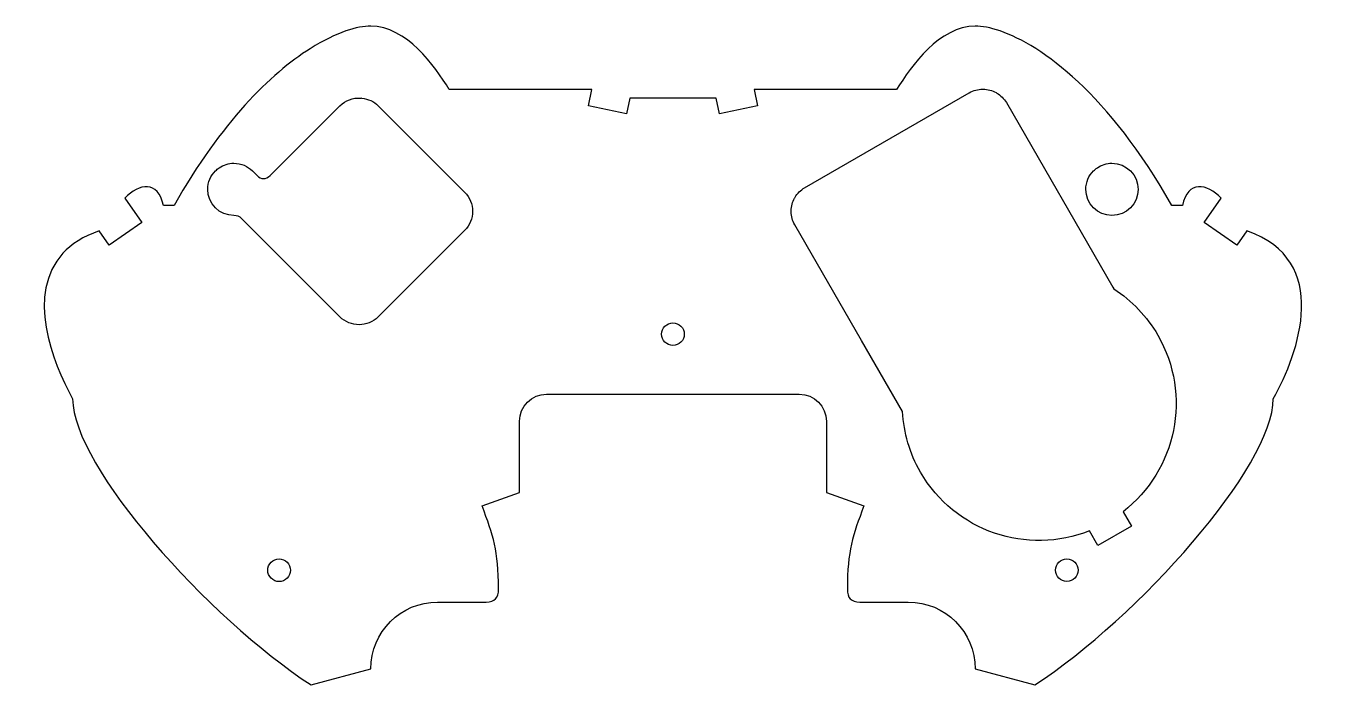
# Model space of a CAD drawing. Header units: millimetres. Extents: x -2 to 142, y 0 to 73.
import ezdxf

# ---------------------------------------------------------------- set-up
doc = ezdxf.new("R2010")
doc.units = ezdxf.units.MM
doc.layers.add('Dwgs.User', color=7, linetype='CONTINUOUS')

msp = doc.modelspace()

# ---------------------------------------------------------------- linework, layer by layer
at = {"layer": 'Dwgs.User', "color": 7}
for points in [[(36.080684, 72.843683), (36.080684, 72.842783)], [(94.186156, 65.829123), (78.443966, 65.829643), (78.825336, 64.035433), (74.622496, 63.141953), (74.254046, 64.874663), (64.699076, 64.874143), (64.330619, 63.142463), (60.127258, 64.035433), (60.509147, 65.829643), (44.766458, 65.829643)], [(84.024416, 54.979103), (102.211126, 65.479253)], [(103.753196, 65.869823), (103.753036, 65.869563)], [(24.973351, 56.328033), (32.680891, 64.035573)], [(34.990833, 64.897853), (34.990828, 64.897533)], [(36.92301, 64.036093), (46.463512, 54.495073)], [(106.308936, 64.381273), (118.083416, 43.987173)], [(23.019982, 56.840663), (23.532612, 56.328033)], [(8.922135, 53.840673), (10.80264, 51.152463), (7.201309, 48.631693), (6.0944, 50.212993), (6.0887, 50.207993)], [(132.863906, 50.208503), (132.858906, 50.213503), (131.753036, 48.632203), (128.150666, 51.153503), (130.032726, 53.841193)], [(14.36728, 53.017123), (13.192675, 53.022123)], [(125.761146, 53.022123), (124.586546, 53.018123)], [(32.679341, 40.710903), (25.888541, 47.501703), (23.138838, 50.251403), (21.840209, 51.550033)], [(94.840256, 30.243093), (90.312366, 38.085513), (90.313366, 38.086023), (82.926216, 50.881113)], [(46.463512, 50.252953), (36.921459, 40.710903)], [(118.087416, 43.978173), (118.193866, 43.793173)], [(55.523409, 32.158443), (83.429716, 32.157933)], [(48.38586, 19.801573), (52.523075, 21.308463), (52.523075, 29.158113)], [(86.429536, 29.157593), (86.429016, 21.308463), (90.567266, 19.802093)], [(119.198456, 19.163663), (120.114686, 17.576683), (116.412586, 15.438833), (115.485506, 17.044413)], [(43.476599, 9.183623), (48.823559, 9.183623)], [(90.129046, 9.184133), (95.476006, 9.184133)], [(29.489856, 0.025003), (36.090486, 1.797513)], [(102.862116, 1.798023), (109.463266, 0.025523)]]:
    msp.add_lwpolyline(points, dxfattribs=at)
for points in [[(117.976466, 57.687123)], [(69.476576, 40.042723)], [(25.962438, 13.946973)], [(112.990716, 13.956973)]]:
    msp.add_lwpolyline(points, close=True, dxfattribs=at)
for points in [[(33.345967, 72.308963), (32.185005, 71.909863), (30.851662, 71.272483), (29.396337, 70.348883)], [(36.080684, 72.842783), (35.34241, 72.842783), (34.417627, 72.677373), (33.345967, 72.308963)], [(44.766458, 65.829643), (43.14314, 68.449353), (40.018137, 72.843673), (36.080684, 72.843683)], [(102.872976, 72.843683), (98.935536, 72.843693), (95.809486, 68.448843), (94.186156, 65.829123)], [(105.607176, 72.310383), (104.535526, 72.678783), (103.611236, 72.843683), (102.872976, 72.843683)], [(124.586546, 53.018123), (117.653456, 65.304203), (110.251016, 70.713963), (105.607176, 72.310383)], [(29.396337, 70.348883), (25.030365, 67.578073), (19.566516, 62.231723), (14.36728, 53.017123)], [(32.680891, 64.035573), (33.286516, 64.631593), (34.116271, 64.942633), (34.964473, 64.891853)], [(102.211126, 65.479253), (102.668596, 65.743273), (103.165936, 65.858883), (103.659096, 65.866823)], [(103.659096, 65.866823), (103.690445, 65.868315), (103.721816, 65.869315), (103.753196, 65.869823)], [(103.753036, 65.869563), (104.249926, 65.861563), (104.734346, 65.732123), (105.168456, 65.490263)], [(105.168456, 65.490263), (105.195578, 65.47432), (105.222448, 65.457951), (105.249056, 65.441163)], [(105.249056, 65.441163), (105.672166, 65.187703), (106.044766, 64.838653), (106.308936, 64.381273)], [(34.964473, 64.891853), (34.973673, 64.892123), (34.981613, 64.897853), (34.990833, 64.897853)], [(34.990828, 64.897533), (35.034388, 64.897523), (35.071208, 64.878133), (35.113301, 64.872733)], [(35.113301, 64.872733), (35.794383, 64.808233), (36.432813, 64.513323), (36.92301, 64.036093)], [(18.086433, 54.797383), (18.086359, 55.595523), (18.409852, 56.317623), (18.932893, 56.840663)], [(18.932893, 56.840663), (19.063654, 56.971423), (19.207013, 57.089713), (19.360774, 57.193613)], [(19.360774, 57.193613), (19.822057, 57.505303), (20.378087, 57.687173), (20.976696, 57.687123)], [(20.976696, 57.687123), (21.77474, 57.687053), (22.497043, 57.363693), (23.019982, 56.840663)], [(23.532612, 56.328033), (23.979833, 55.880813), (24.526163, 55.880843), (24.973351, 56.328033)], [(115.086716, 54.797373), (115.086636, 55.595413), (115.410236, 56.318143), (115.933176, 56.841173)], [(115.933176, 56.841173), (116.063916, 56.971933), (116.206806, 57.090283), (116.360536, 57.194123)], [(116.360536, 57.194123), (116.821716, 57.505673), (117.377936, 57.687063), (117.976466, 57.687123)], [(117.976466, 57.687123), (119.572766, 57.687273), (120.866356, 56.393163), (120.866206, 54.796853)], [(13.192675, 53.022123), (12.592117, 55.784443), (10.496526, 55.478003), (8.922135, 53.840673)], [(82.964536, 53.918703), (83.217986, 54.341823), (83.567046, 54.714933), (84.024416, 54.979103)], [(130.032726, 53.841193), (128.458326, 55.478523), (126.361686, 55.784463), (125.761146, 53.022123)], [(20.976179, 51.907113), (19.380093, 51.906973), (18.086573, 53.201283), (18.086433, 54.797383)], [(46.463512, 54.495073), (47.634735, 53.323463), (47.63474, 51.424553), (46.463512, 50.252953)], [(82.536126, 52.423183), (82.544126, 52.920073), (82.673566, 53.404483), (82.915436, 53.838603)], [(82.915436, 53.838603), (82.931384, 53.865558), (82.947752, 53.892261), (82.964536, 53.918703)], [(117.975946, 51.907113), (116.380096, 51.907273), (115.086846, 53.201473), (115.086716, 54.797373)], [(120.866206, 54.796853), (120.866086, 53.200783), (119.572046, 51.906973), (117.975946, 51.907113)], [(82.538126, 52.329083), (82.536967, 52.360437), (82.536301, 52.391808), (82.536126, 52.423183)], [(82.926216, 50.881113), (82.662206, 51.338573), (82.546066, 51.835933), (82.538126, 52.329083)], [(21.840209, 51.550033), (21.59787, 51.828943), (21.328642, 51.902883), (20.976179, 51.907113)], [(6.0887, 50.207993), (4.325126, 49.602993), (3.020519, 48.749753), (2.082226, 47.729073)], [(135.795506, 31.658213), (138.643846, 36.686953), (142.269706, 46.981633), (132.863906, 50.208503)], [(2.082226, 47.729073), (-1.983718, 43.306123), (0.843854, 35.743553), (3.15813, 31.657703)], [(118.083416, 43.987173), (118.084754, 43.984175), (118.086088, 43.981175), (118.087416, 43.978173)], [(118.193866, 43.793173), (120.184426, 42.495453), (121.841466, 40.746983), (123.031296, 38.690123)], [(36.921459, 40.710903), (35.749852, 39.539673), (33.850948, 39.539673), (32.679341, 40.710903)], [(68.226526, 38.792663), (68.22651, 39.124203), (68.358206, 39.442168), (68.592639, 39.676603)], [(68.592639, 39.676603), (68.827072, 39.911038), (69.145036, 40.042736), (69.476576, 40.042723)], [(69.476576, 40.042723), (69.808117, 40.042739), (70.126084, 39.911042), (70.360519, 39.676606)], [(70.360519, 39.676606), (70.594955, 39.442171), (70.726652, 39.124204), (70.726636, 38.792663)], [(68.592643, 37.90873), (68.35821, 38.143162), (68.226513, 38.461125), (68.226526, 38.792663)], [(69.476576, 37.542613), (69.145038, 37.5426), (68.827075, 37.674297), (68.592643, 37.90873)], [(70.360516, 37.908726), (70.126081, 37.674293), (69.808116, 37.542597), (69.476576, 37.542613)], [(70.726636, 38.792663), (70.726649, 38.461123), (70.594951, 38.143159), (70.360516, 37.908726)], [(123.031296, 38.690123), (126.862636, 32.054093), (125.094646, 23.726143), (119.198456, 19.163663)], [(52.523075, 29.158113), (52.523344, 30.814733), (53.866785, 32.158173), (55.523409, 32.158443)], [(83.429716, 32.157933), (85.086346, 32.157663), (86.429266, 30.814223), (86.429536, 29.157593)], [(3.15813, 31.657703), (3.158301, 24.132003), (18.13246, 7.440493), (29.489856, 0.025003)], [(109.463266, 0.025523), (120.820666, 7.441023), (135.795306, 24.132513), (135.795506, 31.658213)], [(96.813256, 23.553063), (95.643936, 25.599063), (94.968076, 27.889983), (94.840256, 30.243093)], [(115.485506, 17.044413), (108.620246, 14.321363), (100.615966, 16.966613), (96.813256, 23.553063)], [(50.210555, 10.654333), (50.210553, 14.823833), (49.60458, 16.585503), (48.38586, 19.801573)], [(90.567266, 19.802093), (89.348546, 16.586023), (88.742056, 14.824353), (88.742056, 10.654853)], [(24.712385, 12.696923), (24.712372, 13.028461), (24.844069, 13.346425), (25.078503, 13.580858)], [(25.078503, 13.580858), (25.312936, 13.81529), (25.6309, 13.946987), (25.962438, 13.946973)], [(25.962438, 13.946973), (26.293976, 13.946987), (26.61194, 13.81529), (26.846373, 13.580858)], [(26.846373, 13.580858), (27.080807, 13.346425), (27.212504, 13.028461), (27.212491, 12.696923)], [(111.740666, 12.706923), (111.740653, 13.038461), (111.87235, 13.356424), (112.106783, 13.590856)], [(112.106783, 13.590856), (112.341215, 13.825289), (112.659178, 13.956986), (112.990716, 13.956973)], [(112.990716, 13.956973), (113.680912, 13.956719), (114.240284, 13.397119), (114.240256, 12.706923)], [(25.078499, 11.812982), (24.844065, 12.047417), (24.712369, 12.365383), (24.712385, 12.696923)], [(25.962438, 11.446863), (25.630898, 11.446849), (25.312933, 11.578547), (25.078499, 11.812982)], [(26.846377, 11.812982), (26.611943, 11.578547), (26.293978, 11.446849), (25.962438, 11.446863)], [(27.212491, 12.696923), (27.212507, 12.365383), (27.080811, 12.047417), (26.846377, 11.812982)], [(112.106779, 11.822983), (111.872346, 12.057418), (111.74065, 12.375383), (111.740666, 12.706923)], [(112.990716, 11.456863), (112.659176, 11.45685), (112.341212, 11.588548), (112.106779, 11.822983)], [(114.240256, 12.706923), (114.240289, 12.016723), (113.680916, 11.457117), (112.990716, 11.456863)], [(48.823559, 9.183623), (49.813811, 9.183623), (50.210553, 9.612893), (50.210555, 10.654333)], [(88.742056, 10.654853), (88.742056, 9.613403), (89.138796, 9.184133), (90.129046, 9.184133)], [(36.090486, 1.797513), (36.090291, 5.876593), (39.397519, 9.183623), (43.476599, 9.183623)], [(95.476006, 9.184133), (99.555086, 9.184133), (102.862316, 5.877103), (102.862116, 1.798023)]]:
    msp.add_open_spline(points, degree=3, dxfattribs=at)

doc.saveas('drawing.dxf')
